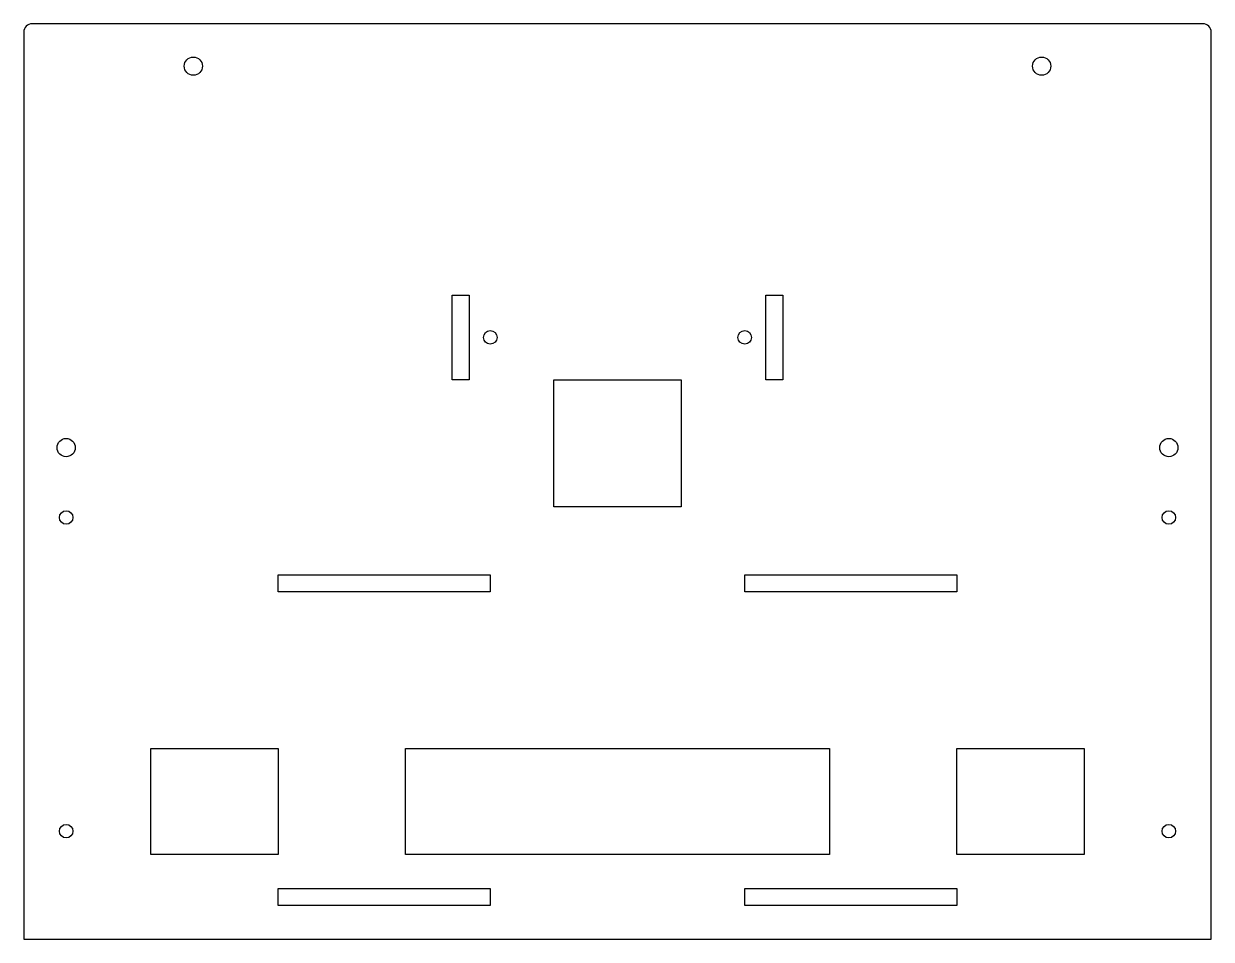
# Model space of a CAD drawing. Header units: millimetres. Extents: x -140 to 140, y 0 to 216.
import ezdxf

# ---------------------------------------------------------------- set-up
doc = ezdxf.new("R2010")
doc.units = ezdxf.units.MM
doc.layers.get('0').update_dxf_attribs({"linetype": 'CONTINUOUS'})

msp = doc.modelspace()

# ---------------------------------------------------------------- linework, layer by layer
msp.add_lwpolyline([(-138, 216, 0.414214), (-140, 214), (-140, 0), (140, 0), (140, 214, 0.414214), (138, 216)], format="xyb", close=True)
for points in [[(-39, 132), (-39, 152), (-35, 152), (-35, 132)], [(35, 132), (35, 152), (39, 152), (39, 132)], [(15, 132), (15, 102), (-15, 102), (-15, 132)], [(-80, 82), (-80, 86), (-30, 86), (-30, 82)], [(30, 82), (30, 86), (80, 86), (80, 82)], [(-110, 45), (-80, 45), (-80, 20), (-110, 20)], [(-50, 20), (-50, 45), (50, 45), (50, 20)], [(80, 20), (80, 45), (110, 45), (110, 20)], [(-80, 8), (-80, 12), (-30, 12), (-30, 8)], [(30, 8), (30, 12), (80, 12), (80, 8)]]:
    msp.add_lwpolyline(points, close=True)
for centre, radius in [((-100, 206), 2.15), ((100, 206), 2.15), ((-30, 142), 1.6), ((30, 142), 1.6), ((-130, 116), 2.15), ((130, 116), 2.15), ((-130, 99.5), 1.6), ((130, 99.5), 1.6), ((-130, 25.5), 1.6), ((130, 25.5), 1.6)]:
    msp.add_circle(centre, radius)

doc.saveas('drawing.dxf')
